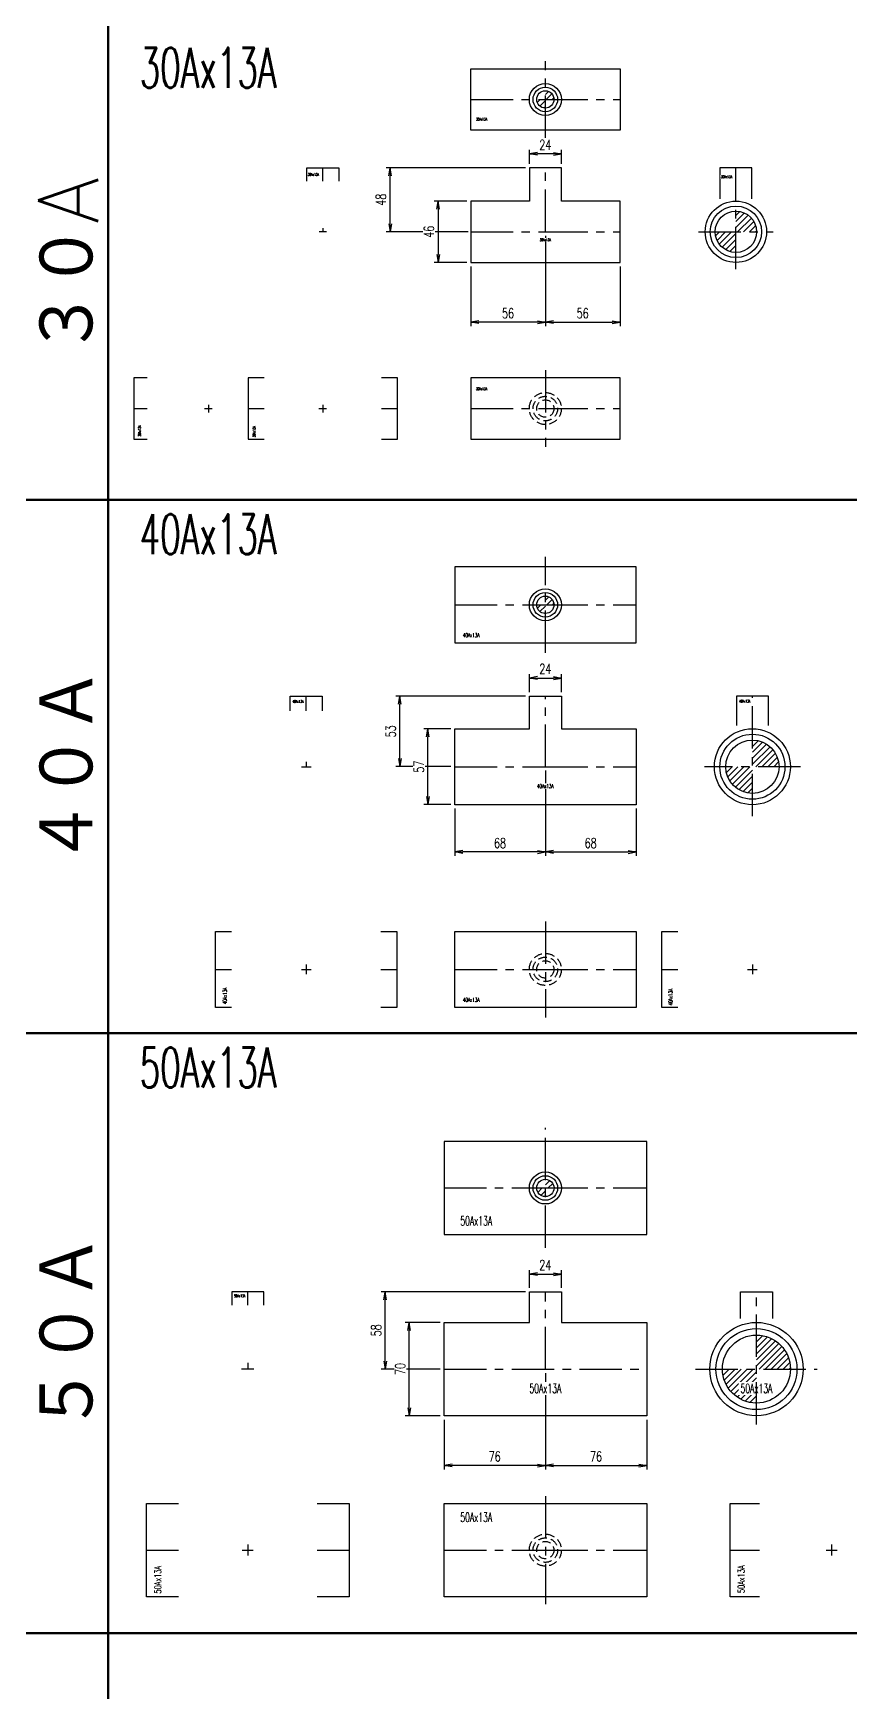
# Model space of a CAD drawing. Header units: millimetres. Extents: x 1711 to 90196, y -23291 to 8516.
# Drawn here: x 24233 to 24845, y -997 to 248 of the extents above; entities that cross this region are included whole.
import ezdxf

# ---------------------------------------------------------------- set-up
doc = ezdxf.new("R2010")
doc.units = ezdxf.units.MM
doc.header["$PDMODE"] = 35
doc.linetypes.add('CENTER', pattern=[50.8, 31.75, -6.35, 6.35, -6.35])
doc.linetypes.add('HIDDEN', pattern=[9.525, 6.35, -3.175])
doc.layers.add('line', color=153, linetype='Continuous', lineweight=50)
for name, color, linetype in [('寸法', 2, 'Continuous'), ('配管-CVP', 4, 'Continuous'), ('＃配管（PVC)', 21, 'Continuous')]:
    doc.layers.add(name, color=color, linetype=linetype)
doc.styles.add('kpk', font='romans.shx', dxfattribs={"width": 0.7, "bigfont": 'extfont2.shx'})
doc.styles.get("Standard").update_dxf_attribs({"font": 'romans.shx', "bigfont": 'extfont.shx'})
doc.dimstyles.new('KPK-3', dxfattribs={"dimscale": 3, "dimtxt": 2.5, "dimasz": 2, "dimexe": 1, "dimexo": 1, "dimgap": 1, "dimtad": 3, "dimdec": 1, "dimdsep": 46, "dimtxsty": 'kpk', "dimblk": 'OPEN', "dimcen": 2.5, "dimclrd": 2, "dimclre": 2, "dimclrt": 4, "dimadec": 1, "dimazin": 2, "dimtfac": 1, "dimtdec": 1, "dimtmove": 0, "dimatfit": 2, "dimldrblk": 'OPEN', "dimfxl": 0, "dimlwd": -1, "dimlwe": -1, "dimarcsym": 0})

# ---------------------------------------------------------------- blocks, each defined once
blk = doc.blocks.new('_Open')
at = {"color": 0, "linetype": 'ByBlock', "lineweight": -2}
for p, q in [((-1, 0.17), (0, 0)), ((-1, -0.17), (0, 0)), ((0, 0), (-1, 0))]:
    blk.add_line(p, q, dxfattribs=at)
blk = doc.blocks.new('*D2788')
at = {"layer": 'Defpoints', "color": 0, "transparency": 16777216}
for p in [(24616.8, 98.6), (24560.8, 75.6), (24560.8, 30.8)]:
    blk.add_point(p, dxfattribs=at)
at = {"layer": '寸法', "color": 2, "transparency": 16777216}
for p, q in [((24616.8, 95.6), (24616.8, 27.8)), ((24560.8, 72.6), (24560.8, 27.8)), ((24610.8, 30.8), (24566.8, 30.8))]:
    blk.add_line(p, q, dxfattribs=at)
at = {"layer": '寸法', "color": 2, "transparency": 16777216, "xscale": 6, "yscale": 6, "zscale": 6, "rotation": 180}
blk.add_blockref('_Open', (24560.8, 30.8), dxfattribs=at)
at = {"layer": '寸法', "color": 2, "transparency": 16777216, "xscale": 6, "yscale": 6, "zscale": 6}
blk.add_blockref('_Open', (24616.8, 30.8), dxfattribs=at)
at = {"layer": '寸法', "color": 4, "transparency": 16777216, "insert": (24588.8, 37.5), "char_height": 7.5, "attachment_point": 5, "style": 'kpk', "bg_fill": 3, "box_fill_scale": 1.1, "bg_fill_color": 256, "bg_fill_true_color": 13158600, "bg_fill_transparency": 0}
blk.add_mtext('56', dxfattribs=at)
blk = doc.blocks.new('*D2789')
at = {"layer": 'Defpoints', "color": 0, "transparency": 16777216}
for p in [(24616.8, 98.6), (24672.8, 75.6), (24672.8, 30.8)]:
    blk.add_point(p, dxfattribs=at)
at = {"layer": '寸法', "color": 2, "transparency": 16777216}
for p, q in [((24616.8, 95.6), (24616.8, 27.8)), ((24672.8, 72.6), (24672.8, 27.8)), ((24622.8, 30.8), (24666.8, 30.8))]:
    blk.add_line(p, q, dxfattribs=at)
at = {"layer": '寸法', "color": 2, "transparency": 16777216, "xscale": 6, "yscale": 6, "zscale": 6, "rotation": 180}
blk.add_blockref('_Open', (24616.8, 30.8), dxfattribs=at)
at = {"layer": '寸法', "color": 2, "transparency": 16777216, "xscale": 6, "yscale": 6, "zscale": 6}
blk.add_blockref('_Open', (24672.8, 30.8), dxfattribs=at)
at = {"layer": '寸法', "color": 4, "transparency": 16777216, "insert": (24644.8, 37.5), "char_height": 7.5, "attachment_point": 5, "style": 'kpk', "bg_fill": 3, "box_fill_scale": 1.1, "bg_fill_color": 256, "bg_fill_true_color": 13158600, "bg_fill_transparency": 0}
blk.add_mtext('56', dxfattribs=at)
blk = doc.blocks.new('*D2790')
at = {"layer": 'Defpoints', "color": 0, "transparency": 16777216}
for p in [(24500.3, 146.6), (24604.8, 146.6), (24561.8, 98.6)]:
    blk.add_point(p, dxfattribs=at)
at = {"layer": '寸法', "color": 2, "transparency": 16777216}
for p, q in [((24601.8, 146.6), (24497.3, 146.6)), ((24500.3, 104.6), (24500.3, 140.6)), ((24558.8, 98.6), (24497.3, 98.6))]:
    blk.add_line(p, q, dxfattribs=at)
at = {"layer": '寸法', "color": 2, "transparency": 16777216, "xscale": 6, "yscale": 6, "zscale": 6}
for p, rotation in [((24500.3, 146.6), 90), ((24500.3, 98.6), 270)]:
    blk.add_blockref('_Open', p, dxfattribs=dict(at, rotation=rotation))
at = {"layer": '寸法', "color": 4, "transparency": 16777216, "insert": (24493.5, 122.6), "char_height": 7.5, "attachment_point": 5, "rotation": 90, "style": 'kpk', "bg_fill": 3, "box_fill_scale": 1.1, "bg_fill_color": 256, "bg_fill_true_color": 13158600, "bg_fill_transparency": 0}
blk.add_mtext('48', dxfattribs=at)
blk = doc.blocks.new('*D2791')
at = {"layer": 'Defpoints', "color": 0, "transparency": 16777216}
for p in [(24616.8, -302.6), (24548.8, -331.1), (24548.8, -366.6)]:
    blk.add_point(p, dxfattribs=at)
at = {"layer": '寸法', "color": 2, "transparency": 16777216}
for p, q in [((24616.8, -305.6), (24616.8, -369.6)), ((24548.8, -334.1), (24548.8, -369.6)), ((24610.8, -366.6), (24554.8, -366.6))]:
    blk.add_line(p, q, dxfattribs=at)
at = {"layer": '寸法', "color": 2, "transparency": 16777216, "xscale": 6, "yscale": 6, "zscale": 6, "rotation": 180}
blk.add_blockref('_Open', (24548.8, -366.6), dxfattribs=at)
at = {"layer": '寸法', "color": 2, "transparency": 16777216, "xscale": 6, "yscale": 6, "zscale": 6}
blk.add_blockref('_Open', (24616.8, -366.6), dxfattribs=at)
at = {"layer": '寸法', "color": 4, "transparency": 16777216, "insert": (24582.8, -359.9), "char_height": 7.5, "attachment_point": 5, "style": 'kpk', "bg_fill": 3, "box_fill_scale": 1.1, "bg_fill_color": 256, "bg_fill_true_color": 13158600, "bg_fill_transparency": 0}
blk.add_mtext('68', dxfattribs=at)
blk = doc.blocks.new('*D2792')
at = {"layer": 'Defpoints', "color": 0, "transparency": 16777216}
for p in [(24616.8, -302.6), (24684.8, -331.1), (24684.8, -366.6)]:
    blk.add_point(p, dxfattribs=at)
at = {"layer": '寸法', "color": 2, "transparency": 16777216}
for p, q in [((24616.8, -305.6), (24616.8, -369.6)), ((24684.8, -334.1), (24684.8, -369.6)), ((24622.8, -366.6), (24678.8, -366.6))]:
    blk.add_line(p, q, dxfattribs=at)
at = {"layer": '寸法', "color": 2, "transparency": 16777216, "xscale": 6, "yscale": 6, "zscale": 6, "rotation": 180}
blk.add_blockref('_Open', (24616.8, -366.6), dxfattribs=at)
at = {"layer": '寸法', "color": 2, "transparency": 16777216, "xscale": 6, "yscale": 6, "zscale": 6}
blk.add_blockref('_Open', (24684.8, -366.6), dxfattribs=at)
at = {"layer": '寸法', "color": 4, "transparency": 16777216, "insert": (24650.8, -359.9), "char_height": 7.5, "attachment_point": 5, "style": 'kpk', "bg_fill": 3, "box_fill_scale": 1.1, "bg_fill_color": 256, "bg_fill_true_color": 13158600, "bg_fill_transparency": 0}
blk.add_mtext('68', dxfattribs=at)
blk = doc.blocks.new('*D2793')
at = {"layer": 'Defpoints', "color": 0, "transparency": 16777216}
for p in [(24507.6, -249.6), (24604.8, -249.6), (24548.8, -302.6)]:
    blk.add_point(p, dxfattribs=at)
at = {"layer": '寸法', "color": 2, "transparency": 16777216}
for p, q in [((24601.8, -249.6), (24504.6, -249.6)), ((24507.6, -296.6), (24507.6, -255.6)), ((24545.8, -302.6), (24504.6, -302.6))]:
    blk.add_line(p, q, dxfattribs=at)
at = {"layer": '寸法', "color": 2, "transparency": 16777216, "xscale": 6, "yscale": 6, "zscale": 6}
for p, rotation in [((24507.6, -249.6), 90), ((24507.6, -302.6), 270)]:
    blk.add_blockref('_Open', p, dxfattribs=dict(at, rotation=rotation))
at = {"layer": '寸法', "color": 4, "transparency": 16777216, "insert": (24500.8, -276.1), "char_height": 7.5, "attachment_point": 5, "rotation": 90, "style": 'kpk', "bg_fill": 3, "box_fill_scale": 1.1, "bg_fill_color": 256, "bg_fill_true_color": 13158600, "bg_fill_transparency": 0}
blk.add_mtext('53', dxfattribs=at)
blk = doc.blocks.new('*D2794')
at = {"layer": 'Defpoints', "color": 0, "transparency": 16777216}
for p in [(24616.8, -754.4), (24540.8, -789.4), (24540.8, -826.7)]:
    blk.add_point(p, dxfattribs=at)
at = {"layer": '寸法', "color": 2, "transparency": 16777216}
for p, q in [((24616.8, -757.4), (24616.8, -829.7)), ((24540.8, -792.4), (24540.8, -829.7)), ((24610.8, -826.7), (24546.8, -826.7))]:
    blk.add_line(p, q, dxfattribs=at)
at = {"layer": '寸法', "color": 2, "transparency": 16777216, "xscale": 6, "yscale": 6, "zscale": 6, "rotation": 180}
blk.add_blockref('_Open', (24540.8, -826.7), dxfattribs=at)
at = {"layer": '寸法', "color": 2, "transparency": 16777216, "xscale": 6, "yscale": 6, "zscale": 6}
blk.add_blockref('_Open', (24616.8, -826.7), dxfattribs=at)
at = {"layer": '寸法', "color": 4, "transparency": 16777216, "insert": (24578.8, -820), "char_height": 7.5, "attachment_point": 5, "style": 'kpk', "bg_fill": 3, "box_fill_scale": 1.1, "bg_fill_color": 256, "bg_fill_true_color": 13158600, "bg_fill_transparency": 0}
blk.add_mtext('76', dxfattribs=at)
blk = doc.blocks.new('*D2795')
at = {"layer": 'Defpoints', "color": 0, "transparency": 16777216}
for p in [(24616.8, -754.4), (24692.8, -789.4), (24692.8, -826.7)]:
    blk.add_point(p, dxfattribs=at)
at = {"layer": '寸法', "color": 2, "transparency": 16777216}
for p, q in [((24616.8, -757.4), (24616.8, -829.7)), ((24692.8, -792.4), (24692.8, -829.7)), ((24622.8, -826.7), (24686.8, -826.7))]:
    blk.add_line(p, q, dxfattribs=at)
at = {"layer": '寸法', "color": 2, "transparency": 16777216, "xscale": 6, "yscale": 6, "zscale": 6, "rotation": 180}
blk.add_blockref('_Open', (24616.8, -826.7), dxfattribs=at)
at = {"layer": '寸法', "color": 2, "transparency": 16777216, "xscale": 6, "yscale": 6, "zscale": 6}
blk.add_blockref('_Open', (24692.8, -826.7), dxfattribs=at)
at = {"layer": '寸法', "color": 4, "transparency": 16777216, "insert": (24654.8, -820), "char_height": 7.5, "attachment_point": 5, "style": 'kpk', "bg_fill": 3, "box_fill_scale": 1.1, "bg_fill_color": 256, "bg_fill_true_color": 13158600, "bg_fill_transparency": 0}
blk.add_mtext('76', dxfattribs=at)
blk = doc.blocks.new('*D2796')
at = {"layer": 'Defpoints', "color": 0, "transparency": 16777216}
for p in [(24496.6, -696.4), (24604.8, -696.4), (24540.8, -754.4)]:
    blk.add_point(p, dxfattribs=at)
at = {"layer": '寸法', "color": 2, "transparency": 16777216}
for p, q in [((24601.8, -696.4), (24493.6, -696.4)), ((24496.6, -748.4), (24496.6, -702.4)), ((24537.8, -754.4), (24493.6, -754.4))]:
    blk.add_line(p, q, dxfattribs=at)
at = {"layer": '寸法', "color": 2, "transparency": 16777216, "xscale": 6, "yscale": 6, "zscale": 6}
for p, rotation in [((24496.6, -696.4), 90), ((24496.6, -754.4), 270)]:
    blk.add_blockref('_Open', p, dxfattribs=dict(at, rotation=rotation))
at = {"layer": '寸法', "color": 4, "transparency": 16777216, "insert": (24489.9, -725.4), "char_height": 7.5, "attachment_point": 5, "rotation": 90, "style": 'kpk', "bg_fill": 3, "box_fill_scale": 1.1, "bg_fill_color": 256, "bg_fill_true_color": 13158600, "bg_fill_transparency": 0}
blk.add_mtext('58', dxfattribs=at)
blk = doc.blocks.new('30Ax13A-RT-正面')
at = {"layer": '＃配管（PVC)', "color": 0, "linetype": 'ByBlock'}
blk.add_lwpolyline([(56, -23), (56, 23), (12, 23), (12, 48), (-12, 48), (-12, 23), (-56, 23), (-56, -23)], close=True, dxfattribs=at)
at = {"layer": 'Defpoints', "color": 6, "linetype": 'ByBlock', "ltscale": 0.5, "insert": (0, -6), "char_height": 2, "attachment_point": 5, "style": 'kpk', "bg_fill": 3, "box_fill_scale": 1.2, "bg_fill_color": 256, "bg_fill_transparency": 0}
blk.add_mtext('{\\W0.6;30Ax13A}', dxfattribs=at)
at = {"layer": '＃配管（PVC)', "color": 2, "linetype": 'CENTER'}
blk.add_line((0, 0), (56, 0), dxfattribs=at)
blk.add_lwpolyline([(-56, 0), (0, 0), (0, 48)], dxfattribs=at)
blk = doc.blocks.new('30Ax13A-RT-上面')
at = {"layer": '＃配管（PVC)'}
h = blk.add_hatch(dxfattribs=at)
h.set_pattern_fill('ANSI31', color=252)
h.set_pattern_definition([(45, (-23993.226, -197.8562), (-2.24506403, 2.24506403), [])])
h.paths.add_polyline_path([(0, 6.5), (0, 0), (6.5, 0, 0.414214)])
h.paths.add_polyline_path([(-6.5, 0, 0.414214), (0, -6.5), (0, 0)])
at = {"layer": '＃配管（PVC)', "color": 2, "linetype": 'CENTER'}
blk.add_line((0, -28.8), (0, 28.8), dxfattribs=at)
at = {"layer": '＃配管（PVC)', "color": 0, "linetype": 'ByBlock'}
blk.add_lwpolyline([(-56, -23), (-56, 23), (56, 23), (56, -23)], close=True, dxfattribs=at)
at = {"layer": '＃配管（PVC)', "color": 2, "linetype": 'CENTER'}
blk.add_lwpolyline([(-56, 0), (0, 0), (56, 0)], dxfattribs=at)
at = {"layer": '＃配管（PVC)', "color": 0, "linetype": 'ByBlock'}
for radius in [12, 9.2, 6.5]:
    blk.add_circle((0, 0), radius, dxfattribs=at)
at = {"layer": 'Defpoints', "color": 6, "linetype": 'ByBlock', "ltscale": 0.5, "insert": (-47.8, -14.8), "char_height": 2, "attachment_point": 5, "style": 'kpk', "bg_fill": 3, "box_fill_scale": 1.2, "bg_fill_color": 256, "bg_fill_transparency": 0}
blk.add_mtext('{\\W0.6;30Ax13A}', dxfattribs=at)
blk = doc.blocks.new('30Ax13A-RT-下面')
at = {"layer": '＃配管（PVC)', "color": 2, "linetype": 'CENTER'}
blk.add_line((0, 28.8), (0, -28.8), dxfattribs=at)
at = {"layer": '＃配管（PVC)', "color": 0, "linetype": 'ByBlock'}
blk.add_lwpolyline([(-56, 23), (-56, -23), (56, -23), (56, 23)], close=True, dxfattribs=at)
at = {"layer": '＃配管（PVC)', "color": 2, "linetype": 'CENTER'}
blk.add_lwpolyline([(-56, 0), (0, 0), (56, 0)], dxfattribs=at)
at = {"layer": '＃配管（PVC)', "color": 252, "linetype": 'HIDDEN'}
for radius in [12, 9.2, 6.5]:
    blk.add_circle((0, 0), radius, dxfattribs=at)
at = {"layer": 'Defpoints', "color": 6, "linetype": 'ByBlock', "ltscale": 0.5, "insert": (-47.8, 14.8), "char_height": 2, "attachment_point": 5, "style": 'kpk', "bg_fill": 3, "box_fill_scale": 1.2, "bg_fill_color": 256, "bg_fill_transparency": 0}
blk.add_mtext('{\\W0.6;30Ax13A}', dxfattribs=at)
blk = doc.blocks.new('30Ax13A-RT-側面')
at = {"layer": '＃配管（PVC)'}
h = blk.add_hatch(dxfattribs=at)
h.set_pattern_fill('ANSI31', color=252)
h.set_pattern_definition([(45, (-24136.1458, -98.59), (-2.24506403, 2.24506403), [])])
h.paths.add_polyline_path([(15.5, 0, 0.414214), (0, 15.5), (0, 0)])
h.paths.add_polyline_path([(0, -15.5), (0, 0), (-15.5, 0, 0.414214)])
at = {"layer": '＃配管（PVC)', "color": 2, "linetype": 'CENTER'}
for p, q in [((0, -28.1), (0, 48)), ((-28, 0), (28, 0))]:
    blk.add_line(p, q, dxfattribs=at)
at = {"layer": '＃配管（PVC)', "color": 0, "linetype": 'ByBlock'}
blk.add_lwpolyline([(12, 24.6), (12, 48), (-12, 48), (-12, 24.6)], dxfattribs=at)
for radius in [23, 19.3, 15.5]:
    blk.add_circle((0, 0), radius, dxfattribs=at)
at = {"layer": 'Defpoints', "color": 6, "linetype": 'ByBlock', "ltscale": 0.5, "insert": (-7, 41.3), "char_height": 2, "attachment_point": 5, "style": 'kpk', "bg_fill": 3, "box_fill_scale": 1.2, "bg_fill_color": 256, "bg_fill_transparency": 0}
blk.add_mtext('{\\W0.6;30Ax13A}', dxfattribs=at)
blk = doc.blocks.new('*U1290')
at = {"layer": '＃配管（PVC)', "color": 2, "linetype": 'CENTER'}
for p, q in [((-2.9, 0), (2.9, 0)), ((0, 2.9), (0, -2.9))]:
    blk.add_line(p, q, dxfattribs=at)
at = {"layer": '＃配管（PVC)', "color": 0, "linetype": 'ByBlock'}
for points in [[(-44, 23), (-56, 23), (-56, -23), (-44, -23)], [(44, -23), (56, -23), (56, 23), (44, 23)]]:
    blk.add_lwpolyline(points, dxfattribs=at)
at = {"layer": '＃配管（PVC)', "color": 2, "linetype": 'CENTER'}
for points in [[(-56, 0), (-44, 0)], [(44, 0), (56, 0)]]:
    blk.add_lwpolyline(points, dxfattribs=at)
at = {"layer": 'Defpoints', "color": 6, "linetype": 'ByBlock', "ltscale": 0.5, "insert": (-51.5, -17.3), "char_height": 2, "attachment_point": 5, "rotation": 90, "style": 'kpk', "bg_fill": 3, "box_fill_scale": 1.2, "bg_fill_color": 256, "bg_fill_transparency": 0}
blk.add_mtext('{\\W0.6;30Ax13A}', dxfattribs=at)
blk = doc.blocks.new('*U1291')
at = {"layer": '＃配管（PVC)', "color": 2, "linetype": 'CENTER'}
for p, q in [((0, 38), (0, 48)), ((2.8, 0), (-2.8, 0)), ((0, 2.8), (0, 0))]:
    blk.add_line(p, q, dxfattribs=at)
at = {"layer": '＃配管（PVC)', "color": 0, "linetype": 'ByBlock'}
blk.add_lwpolyline([(-12, 38), (-12, 48), (12, 48), (12, 38)], dxfattribs=at)
at = {"layer": 'Defpoints', "color": 6, "linetype": 'ByBlock', "ltscale": 0.5, "insert": (-7, 43), "char_height": 2, "attachment_point": 5, "style": 'kpk', "bg_fill": 3, "box_fill_scale": 1.2, "bg_fill_color": 256, "bg_fill_transparency": 0}
blk.add_mtext('{\\W0.6;30Ax13A}', dxfattribs=at)
blk = doc.blocks.new('*U1292')
at = {"layer": '＃配管（PVC)', "color": 2, "linetype": 'CENTER'}
for p, q in [((-2.9, 0), (2.9, 0)), ((0, 2.9), (0, -2.9))]:
    blk.add_line(p, q, dxfattribs=at)
at = {"layer": '＃配管（PVC)', "color": 0, "linetype": 'ByBlock'}
blk.add_lwpolyline([(-46, 23), (-56, 23), (-56, -23), (-46, -23)], dxfattribs=at)
at = {"layer": '＃配管（PVC)', "color": 2, "linetype": 'CENTER'}
blk.add_lwpolyline([(-56, 0), (-46, 0)], dxfattribs=at)
at = {"layer": 'Defpoints', "color": 6, "linetype": 'ByBlock', "ltscale": 0.5, "insert": (-51.6, -16.8), "char_height": 2, "attachment_point": 5, "rotation": 90, "style": 'kpk', "bg_fill": 3, "box_fill_scale": 1.2, "bg_fill_color": 256, "bg_fill_transparency": 0}
blk.add_mtext('{\\W0.6;30Ax13A}', dxfattribs=at)
blk = doc.blocks.new('40Ax13A-RT-正面')
at = {"layer": '＃配管（PVC)', "color": 2, "linetype": 'CENTER'}
blk.add_line((0, 0), (68, 0), dxfattribs=at)
at = {"layer": '＃配管（PVC)', "color": 0, "linetype": 'ByBlock'}
blk.add_lwpolyline([(-68, 28.5), (-12, 28.5), (-12, 53), (12, 53), (12, 28.5), (68, 28.5), (68, -28.5), (-68, -28.5)], close=True, dxfattribs=at)
at = {"layer": '＃配管（PVC)', "color": 2, "linetype": 'CENTER'}
blk.add_lwpolyline([(-68, 0), (0, 0), (0, 53)], dxfattribs=at)
at = {"layer": 'Defpoints', "color": 6, "linetype": 'ByBlock', "insert": (0, -14.5), "char_height": 3, "attachment_point": 5, "style": 'kpk', "bg_fill": 3, "box_fill_scale": 1.2, "bg_fill_color": 256, "bg_fill_transparency": 0}
blk.add_mtext('{\\W0.6;40Ax13A}', dxfattribs=at)
blk = doc.blocks.new('40Ax13A-RT-上面')
at = {"layer": '＃配管（PVC)'}
h = blk.add_hatch(dxfattribs=at)
h.set_pattern_fill('ANSI31', color=252)
h.paths.add_polyline_path([(0, 0), (6.5, 0, 0.414214), (0, 6.5)])
h.paths.add_polyline_path([(0, -6.5), (0, 0), (-6.5, 0, 0.414214)])
at = {"layer": '＃配管（PVC)', "color": 2, "linetype": 'CENTER'}
blk.add_line((0, -36), (0, 36), dxfattribs=at)
at = {"layer": '＃配管（PVC)', "color": 0, "linetype": 'ByBlock'}
blk.add_lwpolyline([(68, 28.5), (-68, 28.5), (-68, -28.5), (68, -28.5)], close=True, dxfattribs=at)
at = {"layer": '＃配管（PVC)', "color": 2, "linetype": 'CENTER'}
blk.add_lwpolyline([(-68, 0), (0, 0), (68, 0)], dxfattribs=at)
at = {"layer": '＃配管（PVC)', "color": 0, "linetype": 'ByBlock'}
for radius in [12, 9.2, 6.5]:
    blk.add_circle((0, 0), radius, dxfattribs=at)
at = {"layer": 'Defpoints', "color": 6, "linetype": 'ByBlock', "insert": (-55.6, -22.8), "char_height": 3, "attachment_point": 5, "style": 'kpk', "bg_fill": 3, "box_fill_scale": 1.2, "bg_fill_color": 256, "bg_fill_transparency": 0}
blk.add_mtext('{\\W0.6;40Ax13A}', dxfattribs=at)
blk = doc.blocks.new('40Ax13A-RT-側面')
at = {"layer": '＃配管（PVC)'}
h = blk.add_hatch(dxfattribs=at)
h.set_pattern_fill('ANSI31', color=252)
h.paths.add_polyline_path([(0, 20), (0, 0), (20, 0, 0.414214)])
h.paths.add_polyline_path([(0, 0), (-20, 0, 0.414214), (0, -20)])
at = {"layer": '＃配管（PVC)', "color": 2, "linetype": 'CENTER'}
blk.add_line((36, 0), (-36, 0), dxfattribs=at)
at = {"layer": '＃配管（PVC)', "color": 0, "linetype": 'ByBlock'}
for radius in [28.5, 24.4, 20]:
    blk.add_circle((0, 0), radius, dxfattribs=at)
at = {"layer": 'Defpoints', "color": 6, "linetype": 'ByBlock', "insert": (-5.7, 49.1), "char_height": 2, "attachment_point": 5, "style": 'kpk', "bg_fill": 3, "box_fill_scale": 1.2, "bg_fill_color": 256, "bg_fill_transparency": 0}
blk.add_mtext('{\\W0.6;40Ax13A}', dxfattribs=at)
at = {"layer": '＃配管（PVC)', "color": 2, "linetype": 'CENTER'}
blk.add_line((0, -37.2), (0, 53), dxfattribs=at)
at = {"layer": '＃配管（PVC)', "color": 0, "linetype": 'ByBlock'}
blk.add_lwpolyline([(12, 30.9), (12, 53), (-12, 53), (-12, 30.9)], dxfattribs=at)
blk = doc.blocks.new('40Ax13A-RT-下面')
at = {"layer": '＃配管（PVC)', "color": 2, "linetype": 'CENTER'}
blk.add_line((0, 36), (0, -36), dxfattribs=at)
at = {"layer": '＃配管（PVC)', "color": 0, "linetype": 'ByBlock'}
blk.add_lwpolyline([(68, -28.5), (-68, -28.5), (-68, 28.5), (68, 28.5)], close=True, dxfattribs=at)
at = {"layer": '＃配管（PVC)', "color": 2, "linetype": 'CENTER'}
blk.add_lwpolyline([(-68, 0), (0, 0), (68, 0)], dxfattribs=at)
at = {"layer": '＃配管（PVC)', "color": 252, "linetype": 'HIDDEN'}
for radius in [12, 9.2, 6.5]:
    blk.add_circle((0, 0), radius, dxfattribs=at)
at = {"layer": 'Defpoints', "color": 6, "linetype": 'ByBlock', "insert": (-55.6, -22.8), "char_height": 3, "attachment_point": 5, "style": 'kpk', "bg_fill": 3, "box_fill_scale": 1.2, "bg_fill_color": 256, "bg_fill_transparency": 0}
blk.add_mtext('{\\W0.6;40Ax13A}', dxfattribs=at)
blk = doc.blocks.new('40Ax13A-RT-半（正面）')
at = {"layer": '＃配管（PVC)', "color": 2, "linetype": 'CENTER'}
for p, q in [((-3.6, 0), (3.6, 0)), ((0, 3.6), (0, -3.6))]:
    blk.add_line(p, q, dxfattribs=at)
at = {"layer": '＃配管（PVC)', "color": 0, "linetype": 'ByBlock'}
for points in [[(-56, -28.5), (-68, -28.5), (-68, 28.5), (-56, 28.5)], [(56, 28.5), (68, 28.5), (68, -28.5), (56, -28.5)]]:
    blk.add_lwpolyline(points, dxfattribs=at)
at = {"layer": '＃配管（PVC)', "color": 2, "linetype": 'CENTER'}
for points in [[(-68, 0), (-56, 0)], [(56, 0), (68, 0)]]:
    blk.add_lwpolyline(points, dxfattribs=at)
at = {"layer": 'Defpoints', "color": 6, "linetype": 'ByBlock', "insert": (-61.1, -19.9), "char_height": 3, "attachment_point": 5, "rotation": 90, "style": 'kpk', "bg_fill": 3, "box_fill_scale": 1.2, "bg_fill_color": 256, "bg_fill_transparency": 0}
blk.add_mtext('{\\W0.6;40Ax13A}', dxfattribs=at)
blk = doc.blocks.new('40Ax13A-RT-半（13A）')
at = {"layer": '＃配管（PVC)', "color": 2, "linetype": 'CENTER'}
for p, q in [((0, 42), (0, 53)), ((-3.6, 0), (3.6, 0)), ((0, 3.6), (0, 0))]:
    blk.add_line(p, q, dxfattribs=at)
at = {"layer": '＃配管（PVC)', "color": 0, "linetype": 'ByBlock'}
blk.add_lwpolyline([(-12, 42), (-12, 53), (12, 53), (12, 42)], dxfattribs=at)
at = {"layer": 'Defpoints', "color": 6, "linetype": 'ByBlock', "insert": (-6.2, 49), "char_height": 2, "attachment_point": 5, "style": 'kpk', "bg_fill": 3, "box_fill_scale": 1.2, "bg_fill_color": 256, "bg_fill_transparency": 0}
blk.add_mtext('{\\W0.6;40Ax13A}', dxfattribs=at)
blk = doc.blocks.new('40Ax13A-RT-半（40A）')
at = {"layer": '＃配管（PVC)', "color": 2, "linetype": 'CENTER'}
for p, q in [((-3.6, 0), (3.6, 0)), ((0, 3.6), (0, -3.6))]:
    blk.add_line(p, q, dxfattribs=at)
at = {"layer": '＃配管（PVC)', "color": 0, "linetype": 'ByBlock'}
blk.add_lwpolyline([(-56, -28.5), (-68, -28.5), (-68, 28.5), (-56, 28.5)], dxfattribs=at)
at = {"layer": '＃配管（PVC)', "color": 2, "linetype": 'CENTER'}
blk.add_lwpolyline([(-68, 0), (-56, 0)], dxfattribs=at)
at = {"layer": 'Defpoints', "color": 6, "linetype": 'ByBlock', "insert": (-61.5, -20.8), "char_height": 3, "attachment_point": 5, "rotation": 90, "style": 'kpk', "bg_fill": 3, "box_fill_scale": 1.2, "bg_fill_color": 256, "bg_fill_transparency": 0}
blk.add_mtext('{\\W0.6;40Ax13A}', dxfattribs=at)
blk = doc.blocks.new('50Ax13A-RT-正面')
at = {"layer": '＃配管（PVC)', "color": 2, "linetype": 'CENTER'}
for p, q in [((0, 0), (0, 58)), ((-76, 0), (76, 0))]:
    blk.add_line(p, q, dxfattribs=at)
at = {"layer": '＃配管（PVC)', "color": 0, "linetype": 'ByBlock'}
blk.add_lwpolyline([(-76, 35), (-12, 35), (-12, 58), (12, 58), (12, 35), (76, 35), (76, -35), (-76, -35)], close=True, dxfattribs=at)
at = {"layer": '＃配管（PVC)', "color": 6, "linetype": 'ByBlock', "insert": (0, -14.5), "char_height": 7, "attachment_point": 5, "style": 'kpk', "bg_fill": 3, "box_fill_scale": 1.2, "bg_fill_color": 256, "bg_fill_transparency": 0}
blk.add_mtext('{\\W0.6;50Ax13A}', dxfattribs=at)
blk = doc.blocks.new('50Ax13A-RT-上面')
at = {"layer": '＃配管（PVC)'}
h = blk.add_hatch(dxfattribs=at)
h.set_pattern_fill('ANSI31', color=252)
h.set_pattern_definition([(45, (-23993.226, 618.626), (-2.24506403, 2.24506403), [])])
h.paths.add_polyline_path([(0, 0), (6.5, 0, 0.414214), (0, 6.5)])
h.paths.add_polyline_path([(0, 0), (-6.5, 0, 0.414214), (0, -6.5)])
at = {"layer": '＃配管（PVC)', "color": 2, "linetype": 'CENTER'}
blk.add_line((0, -45), (0, 45.1), dxfattribs=at)
at = {"layer": '＃配管（PVC)', "color": 0, "linetype": 'ByBlock'}
blk.add_lwpolyline([(76, 35), (-76, 35), (-76, -35), (76, -35)], close=True, dxfattribs=at)
at = {"layer": '＃配管（PVC)', "color": 2, "linetype": 'CENTER'}
blk.add_lwpolyline([(-76, 0), (0, 0), (76, 0)], dxfattribs=at)
at = {"layer": '＃配管（PVC)', "color": 0, "linetype": 'ByBlock'}
for radius in [12, 9.2, 6.5]:
    blk.add_circle((0, 0), radius, dxfattribs=at)
at = {"layer": 'Defpoints', "color": 6, "linetype": 'ByBlock', "insert": (-51.8, -24.6), "char_height": 7, "attachment_point": 5, "style": 'kpk', "bg_fill": 3, "box_fill_scale": 1.2, "bg_fill_color": 256, "bg_fill_transparency": 0}
blk.add_mtext('{\\W0.6;50Ax13A}', dxfattribs=at)
blk = doc.blocks.new('50Ax13A-RT-下面')
at = {"layer": '＃配管（PVC)', "color": 2, "linetype": 'CENTER'}
blk.add_line((0, 40.5), (0, -40.5), dxfattribs=at)
at = {"layer": '＃配管（PVC)', "color": 0, "linetype": 'ByBlock'}
blk.add_lwpolyline([(76, -35), (-76, -35), (-76, 35), (76, 35)], close=True, dxfattribs=at)
at = {"layer": '＃配管（PVC)', "color": 2, "linetype": 'CENTER'}
blk.add_lwpolyline([(-76, 0), (0, 0), (76, 0)], dxfattribs=at)
at = {"layer": '＃配管（PVC)', "color": 252, "linetype": 'HIDDEN'}
for radius in [12, 9.2, 6.5]:
    blk.add_circle((0, 0), radius, dxfattribs=at)
at = {"layer": 'Defpoints', "color": 6, "linetype": 'ByBlock', "insert": (-51.8, 24.6), "char_height": 7, "attachment_point": 5, "style": 'kpk', "bg_fill": 3, "box_fill_scale": 1.2, "bg_fill_color": 256, "bg_fill_transparency": 0}
blk.add_mtext('{\\W0.6;50Ax13A}', dxfattribs=at)
blk = doc.blocks.new('50Ax13A-RT-側面')
at = {"layer": '＃配管（PVC)'}
h = blk.add_hatch(dxfattribs=at)
h.set_pattern_fill('ANSI31', color=252)
h.set_pattern_definition([(45, (-24151.5566, 754.4378), (-2.24506403, 2.24506403), [])])
h.paths.add_polyline_path([(25.5, 0, 0.414214), (0, 25.5), (0, 0)])
h.paths.add_polyline_path([(0, -25.5), (0, 0), (-25.5, 0, 0.414214)])
at = {"layer": '＃配管（PVC)', "color": 2, "linetype": 'CENTER'}
blk.add_line((-45.6, 0), (45.6, 0), dxfattribs=at)
at = {"layer": '＃配管（PVC)', "color": 0, "linetype": 'ByBlock'}
blk.add_lwpolyline([(-12, 37.9), (-12, 58), (12, 58), (12, 37.9)], dxfattribs=at)
for radius in [35, 30.4, 25.5]:
    blk.add_circle((0, 0), radius, dxfattribs=at)
at = {"layer": 'Defpoints', "color": 6, "linetype": 'ByBlock', "insert": (0, -14.5), "char_height": 7, "attachment_point": 5, "style": 'kpk', "bg_fill": 3, "box_fill_scale": 1.2, "bg_fill_color": 256, "bg_fill_transparency": 0}
blk.add_mtext('{\\W0.6;50Ax13A}', dxfattribs=at)
at = {"layer": '＃配管（PVC)', "color": 2, "linetype": 'CENTER'}
blk.add_line((0, -41.6), (0, 58), dxfattribs=at)
blk = doc.blocks.new('*U1314')
at = {"layer": '＃配管（PVC)', "color": 2, "linetype": 'CENTER'}
for p, q in [((-4.1, 0), (4.1, 0)), ((0, 4.1), (0, -4.1))]:
    blk.add_line(p, q, dxfattribs=at)
at = {"layer": '＃配管（PVC)', "color": 0, "linetype": 'ByBlock'}
for points in [[(-52, -35), (-76, -35), (-76, 35), (-52, 35)], [(52, 35), (76, 35), (76, -35), (52, -35)]]:
    blk.add_lwpolyline(points, dxfattribs=at)
at = {"layer": '＃配管（PVC)', "color": 2, "linetype": 'CENTER'}
for points in [[(-76, 0), (-52, 0)], [(52, 0), (76, 0)]]:
    blk.add_lwpolyline(points, dxfattribs=at)
at = {"layer": 'Defpoints', "color": 6, "linetype": 'ByBlock', "insert": (-67.5, -22.2), "char_height": 5, "attachment_point": 5, "rotation": 90, "style": 'kpk', "bg_fill": 3, "box_fill_scale": 1.2, "bg_fill_color": 256, "bg_fill_transparency": 0}
blk.add_mtext('{\\W0.6;50Ax13A}', dxfattribs=at)
blk = doc.blocks.new('*U738')
at = {"layer": '＃配管（PVC)', "color": 2, "linetype": 'CENTER'}
for p, q in [((4.6, 0), (-4.6, 0)), ((0, 4.6), (0, 0))]:
    blk.add_line(p, q, dxfattribs=at)
at = {"layer": '＃配管（PVC)', "color": 0, "linetype": 'ByBlock'}
blk.add_lwpolyline([(12, 48), (12, 58), (-12, 58), (-12, 48)], dxfattribs=at)
at = {"layer": 'Defpoints', "color": 6, "linetype": 'ByBlock', "insert": (-6, 54.9), "char_height": 2, "attachment_point": 5, "style": 'kpk', "bg_fill": 3, "box_fill_scale": 1.2, "bg_fill_color": 256, "bg_fill_transparency": 0}
blk.add_mtext('{\\W0.6;50Ax13A}', dxfattribs=at)
at = {"layer": '＃配管（PVC)', "color": 2, "linetype": 'CENTER'}
blk.add_line((0, 48), (0, 58), dxfattribs=at)
blk = doc.blocks.new('*U1313')
at = {"layer": '＃配管（PVC)', "color": 2, "linetype": 'CENTER'}
for p, q in [((-4.1, 0), (4.1, 0)), ((0, 4.1), (0, -4.1))]:
    blk.add_line(p, q, dxfattribs=at)
at = {"layer": '＃配管（PVC)', "color": 0, "linetype": 'ByBlock'}
blk.add_lwpolyline([(-54, -35), (-76, -35), (-76, 35), (-54, 35)], dxfattribs=at)
at = {"layer": '＃配管（PVC)', "color": 2, "linetype": 'CENTER'}
blk.add_lwpolyline([(-76, 0), (-54, 0)], dxfattribs=at)
at = {"layer": 'Defpoints', "color": 6, "linetype": 'ByBlock', "insert": (-67.8, -21.8), "char_height": 5, "attachment_point": 5, "rotation": 90, "style": 'kpk', "bg_fill": 3, "box_fill_scale": 1.2, "bg_fill_color": 256, "bg_fill_transparency": 0}
blk.add_mtext('{\\W0.6;50Ax13A}', dxfattribs=at)
blk = doc.blocks.new('A$C6aa1e4fd')
at = {"layer": 'line'}
for p, q in [((2671.7, 0), (2671.7, -8135.9)), ((60, -1710), (17081.2, -1710)), ((60, -2110), (17081.2, -2110)), ((60, -2560), (17081.2, -2560))]:
    blk.add_line(p, q, dxfattribs=at)
at = {"layer": 'line', "char_height": 30, "attachment_point": 4}
for s, insert in [('{\\W0.6;30Ax13A}', (2695.3, -1385.9)), ('{\\W0.6;40Ax13A}', (2695.3, -1735.9)), ('{\\W0.6;50Ax13A}', (2695.3, -2135.9))]:
    blk.add_mtext(s, dxfattribs=dict(at, insert=insert))
at = {"layer": 'line', "char_height": 45, "attachment_point": 5, "rotation": 90}
for s, insert in [('３０A', (2641.7, -1535)), ('４０Ａ', (2641.7, -1910)), ('５０Ａ', (2641.7, -2335))]:
    blk.add_mtext(s, dxfattribs=dict(at, insert=insert))
blk = doc.blocks.new('*D3223')
at = {"layer": 'Defpoints', "color": 0, "linetype": 'ByBlock', "transparency": 16777216}
for p in [(24560.8, 121.6), (24536.3, 75.6), (24560.8, 75.6)]:
    blk.add_point(p, dxfattribs=at)
at = {"layer": '寸法', "color": 2, "transparency": 16777216}
for p, q in [((24557.8, 121.6), (24533.3, 121.6)), ((24536.3, 115.6), (24536.3, 81.6)), ((24557.8, 75.6), (24533.3, 75.6))]:
    blk.add_line(p, q, dxfattribs=at)
at = {"layer": '寸法', "color": 2, "linetype": 'ByBlock', "transparency": 16777216, "xscale": 6, "yscale": 6, "zscale": 6}
for p, rotation in [((24536.3, 121.6), 90), ((24536.3, 75.6), 270)]:
    blk.add_blockref('_Open', p, dxfattribs=dict(at, rotation=rotation))
at = {"layer": '寸法', "color": 4, "linetype": 'ByBlock', "transparency": 16777216, "insert": (24529.5, 98.6), "char_height": 7.5, "attachment_point": 5, "rotation": 90, "style": 'kpk', "bg_fill": 3, "box_fill_scale": 1.1, "bg_fill_color": 256, "bg_fill_true_color": 13158600, "bg_fill_transparency": 0}
blk.add_mtext('46', dxfattribs=at)
blk = doc.blocks.new('*D3224')
at = {"layer": 'Defpoints', "color": 0, "linetype": 'ByBlock', "transparency": 16777216}
for p in [(24604.8, 157), (24604.8, 146.6), (24628.8, 146.6)]:
    blk.add_point(p, dxfattribs=at)
at = {"layer": '寸法', "color": 2, "transparency": 16777216}
for p, q in [((24604.8, 149.6), (24604.8, 160)), ((24622.8, 157), (24610.8, 157)), ((24628.8, 149.6), (24628.8, 160))]:
    blk.add_line(p, q, dxfattribs=at)
at = {"layer": '寸法', "color": 2, "linetype": 'ByBlock', "transparency": 16777216, "xscale": 6, "yscale": 6, "zscale": 6, "rotation": 180}
blk.add_blockref('_Open', (24604.8, 157), dxfattribs=at)
at = {"layer": '寸法', "color": 2, "linetype": 'ByBlock', "transparency": 16777216, "xscale": 6, "yscale": 6, "zscale": 6}
blk.add_blockref('_Open', (24628.8, 157), dxfattribs=at)
at = {"layer": '寸法', "color": 4, "linetype": 'ByBlock', "transparency": 16777216, "insert": (24616.8, 163.8), "char_height": 7.5, "attachment_point": 5, "style": 'kpk', "bg_fill": 3, "box_fill_scale": 1.1, "bg_fill_color": 256, "bg_fill_true_color": 13158600, "bg_fill_transparency": 0}
blk.add_mtext('24', dxfattribs=at)
blk = doc.blocks.new('*D3231')
at = {"layer": 'Defpoints', "color": 0, "linetype": 'ByBlock', "transparency": 16777216}
for p in [(24528.7, -274.1), (24548.8, -274.1), (24548.8, -331.1)]:
    blk.add_point(p, dxfattribs=at)
at = {"layer": '寸法', "color": 2, "transparency": 16777216}
for p, q in [((24545.8, -274.1), (24525.7, -274.1)), ((24528.7, -325.1), (24528.7, -280.1)), ((24545.8, -331.1), (24525.7, -331.1))]:
    blk.add_line(p, q, dxfattribs=at)
at = {"layer": '寸法', "color": 2, "linetype": 'ByBlock', "transparency": 16777216, "xscale": 6, "yscale": 6, "zscale": 6}
for p, rotation in [((24528.7, -274.1), 90), ((24528.7, -331.1), 270)]:
    blk.add_blockref('_Open', p, dxfattribs=dict(at, rotation=rotation))
at = {"layer": '寸法', "color": 4, "linetype": 'ByBlock', "transparency": 16777216, "insert": (24522, -302.6), "char_height": 7.5, "attachment_point": 5, "rotation": 90, "style": 'kpk', "bg_fill": 3, "box_fill_scale": 1.1, "bg_fill_color": 256, "bg_fill_true_color": 13158600, "bg_fill_transparency": 0}
blk.add_mtext('57', dxfattribs=at)
blk = doc.blocks.new('*D3232')
at = {"layer": 'Defpoints', "color": 0, "linetype": 'ByBlock', "transparency": 16777216}
for p in [(24628.8, -236.1), (24604.8, -249.6), (24628.8, -249.6)]:
    blk.add_point(p, dxfattribs=at)
at = {"layer": '寸法', "color": 2, "transparency": 16777216}
for p, q in [((24604.8, -246.6), (24604.8, -233.1)), ((24610.8, -236.1), (24622.8, -236.1)), ((24628.8, -246.6), (24628.8, -233.1))]:
    blk.add_line(p, q, dxfattribs=at)
at = {"layer": '寸法', "color": 2, "linetype": 'ByBlock', "transparency": 16777216, "xscale": 6, "yscale": 6, "zscale": 6, "rotation": 180}
blk.add_blockref('_Open', (24604.8, -236.1), dxfattribs=at)
at = {"layer": '寸法', "color": 2, "linetype": 'ByBlock', "transparency": 16777216, "xscale": 6, "yscale": 6, "zscale": 6}
blk.add_blockref('_Open', (24628.8, -236.1), dxfattribs=at)
at = {"layer": '寸法', "color": 4, "linetype": 'ByBlock', "transparency": 16777216, "insert": (24616.8, -229.3), "char_height": 7.5, "attachment_point": 5, "style": 'kpk', "bg_fill": 3, "box_fill_scale": 1.1, "bg_fill_color": 256, "bg_fill_true_color": 13158600, "bg_fill_transparency": 0}
blk.add_mtext('24', dxfattribs=at)
blk = doc.blocks.new('*D3241')
at = {"layer": 'Defpoints', "color": 0, "linetype": 'ByBlock', "transparency": 16777216}
for p in [(24514.6, -719.4), (24540.8, -719.4), (24540.8, -789.4)]:
    blk.add_point(p, dxfattribs=at)
at = {"layer": '寸法', "color": 2, "transparency": 16777216}
for p, q in [((24537.8, -719.4), (24511.6, -719.4)), ((24514.6, -783.4), (24514.6, -725.4)), ((24537.8, -789.4), (24511.6, -789.4))]:
    blk.add_line(p, q, dxfattribs=at)
at = {"layer": '寸法', "color": 2, "linetype": 'ByBlock', "transparency": 16777216, "xscale": 6, "yscale": 6, "zscale": 6}
for p, rotation in [((24514.6, -719.4), 90), ((24514.6, -789.4), 270)]:
    blk.add_blockref('_Open', p, dxfattribs=dict(at, rotation=rotation))
at = {"layer": '寸法', "color": 4, "linetype": 'ByBlock', "transparency": 16777216, "insert": (24507.9, -754.4), "char_height": 7.5, "attachment_point": 5, "rotation": 90, "style": 'kpk', "bg_fill": 3, "box_fill_scale": 1.1, "bg_fill_color": 256, "bg_fill_true_color": 13158600, "bg_fill_transparency": 0}
blk.add_mtext('70', dxfattribs=at)
blk = doc.blocks.new('*D3242')
at = {"layer": 'Defpoints', "color": 0, "linetype": 'ByBlock', "transparency": 16777216}
for p in [(24628.8, -683.2), (24604.8, -696.4), (24628.8, -696.4)]:
    blk.add_point(p, dxfattribs=at)
at = {"layer": '寸法', "color": 2, "transparency": 16777216}
for p, q in [((24604.8, -693.4), (24604.8, -680.2)), ((24610.8, -683.2), (24622.8, -683.2)), ((24628.8, -693.4), (24628.8, -680.2))]:
    blk.add_line(p, q, dxfattribs=at)
at = {"layer": '寸法', "color": 2, "linetype": 'ByBlock', "transparency": 16777216, "xscale": 6, "yscale": 6, "zscale": 6, "rotation": 180}
blk.add_blockref('_Open', (24604.8, -683.2), dxfattribs=at)
at = {"layer": '寸法', "color": 2, "linetype": 'ByBlock', "transparency": 16777216, "xscale": 6, "yscale": 6, "zscale": 6}
blk.add_blockref('_Open', (24628.8, -683.2), dxfattribs=at)
at = {"layer": '寸法', "color": 4, "linetype": 'ByBlock', "transparency": 16777216, "insert": (24616.8, -676.4), "char_height": 7.5, "attachment_point": 5, "style": 'kpk', "bg_fill": 3, "box_fill_scale": 1.1, "bg_fill_color": 256, "bg_fill_true_color": 13158600, "bg_fill_transparency": 0}
blk.add_mtext('24', dxfattribs=at)

msp = doc.modelspace()

# ---------------------------------------------------------------- block references
at = {"layer": '配管-CVP'}
for name, p in [('30Ax13A-RT-上面', (24616.7551, 197.8562)), ('*U1291', (24449.8355, 98.5899)), ('30Ax13A-RT-側面', (24759.6748, 98.5899)), ('*U1292', (24364.0629, -33.9936)), ('*U1290', (24449.8355, -33.9936)), ('30Ax13A-RT-下面', (24616.7551, -33.9936)), ('40Ax13A-RT-上面', (24616.7551, -181.2075)), ('40Ax13A-RT-半（13A）', (24437.4572, -302.6465)), ('40Ax13A-RT-側面', (24772.053, -302.6465)), ('40Ax13A-RT-下面', (24616.7551, -454.6668)), ('40Ax13A-RT-半（正面）', (24437.4572, -454.6668)), ('40Ax13A-RT-半（40A）', (24772.053, -454.6668)), ('50Ax13A-RT-上面', (24616.7551, -618.6261)), ('*U738', (24393.5369, -754.4378)), ('50Ax13A-RT-側面', (24775.0856, -754.4378)), ('*U1314', (24393.5369, -890.2495)), ('50Ax13A-RT-下面', (24616.7551, -890.2495)), ('*U1313', (24831.4912, -890.2495))]:
    msp.add_blockref(name, p, dxfattribs=at)

# ---------------------------------------------------------------- dimensions: what is measured, and where the dimension line sits
at = {"layer": '寸法'}
for base, p1, p2, picture, middle in [((24560.7551, 30.754), (24616.7551, 98.5899), (24560.7551, 75.5899), '*D2788', (24588.7551, 37.504)), ((24548.7551, -366.6381), (24616.7551, -302.6465), (24548.7551, -331.1465), '*D2791', (24582.7551, -359.8881)), ((24540.7551, -826.7424), (24616.7551, -754.4378), (24540.7551, -789.4378), '*D2794', (24578.7551, -819.9924))]:
    dim = msp.add_linear_dim(base=base, p1=p1, p2=p2, dimstyle='KPK-3', dxfattribs=at)
    dim.commit()
    dim.dimension.update_dxf_attribs({"geometry": picture, "text_midpoint": middle})

# ---------------------------------------------------------------- next in the draw order: dimensions: what is measured, and where the dimension line sits
for base, p1, p2, picture, middle in [((24500.2591, 146.5899), (24561.7551, 98.5899), (24604.7551, 146.5899), '*D2790', (24493.5091, 122.5899)), ((24507.5569, -249.6465), (24548.7551, -302.6465), (24604.7551, -249.6465), '*D2793', (24500.8069, -276.1465)), ((24496.6108, -696.4378), (24540.7551, -754.4378), (24604.7551, -696.4378), '*D2796', (24489.8608, -725.4378))]:
    dim = msp.add_linear_dim(base=base, p1=p1, p2=p2, angle=90, dimstyle='KPK-3', dxfattribs=at)
    dim.commit()
    dim.dimension.update_dxf_attribs({"geometry": picture, "text_midpoint": middle})
for base, p1, p2, picture, middle in [((24672.7551, 30.754), (24616.7551, 98.5899), (24672.7551, 75.5899), '*D2789', (24644.7551, 37.504)), ((24684.7551, -366.6381), (24616.7551, -302.6465), (24684.7551, -331.1465), '*D2792', (24650.7551, -359.8881)), ((24692.7551, -826.7424), (24616.7551, -754.4378), (24692.7551, -789.4378), '*D2795', (24654.7551, -819.9924))]:
    dim = msp.add_linear_dim(base=base, p1=p1, p2=p2, dimstyle='KPK-3', dxfattribs=at)
    dim.commit()
    dim.dimension.update_dxf_attribs({"geometry": picture, "text_midpoint": middle})

# ---------------------------------------------------------------- next in the draw order: block references
at = {"layer": '配管-CVP'}
for name, p in [('30Ax13A-RT-正面', (24616.7551, 98.5899)), ('40Ax13A-RT-正面', (24616.7551, -302.6465)), ('50Ax13A-RT-正面', (24616.7551, -754.4378))]:
    msp.add_blockref(name, p, dxfattribs=at)

# ---------------------------------------------------------------- next in the draw order: block references
at = {"layer": 'line', "linetype": 'ByBlock'}
msp.add_blockref('A$C6aa1e4fd', (21617.1739, 1607.5677), dxfattribs=at)

# ---------------------------------------------------------------- next in the draw order: dimensions: what is measured, and where the dimension line sits
at = {"layer": '寸法', "linetype": 'ByBlock'}
for base, p1, p2, picture, middle in [((24604.7551, 157.0211), (24628.7551, 146.5899), (24604.7551, 146.5899), '*D3224', (24616.7551, 163.7711)), ((24628.7551, -236.0975), (24604.7551, -249.6465), (24628.7551, -249.6465), '*D3232', (24616.7551, -229.3475)), ((24628.7551, -683.1841), (24604.7551, -696.4378), (24628.7551, -696.4378), '*D3242', (24616.7551, -676.4341))]:
    dim = msp.add_linear_dim(base=base, p1=p1, p2=p2, dimstyle='KPK-3', dxfattribs=at)
    dim.commit()
    dim.dimension.update_dxf_attribs({"geometry": picture, "text_midpoint": middle})
for base, p1, p2, picture, middle in [((24536.2669, 75.5899), (24560.7551, 121.5899), (24560.7551, 75.5899), '*D3223', (24529.5169, 98.5899)), ((24528.7039, -274.1465), (24548.7551, -331.1465), (24548.7551, -274.1465), '*D3231', (24521.9539, -302.6465)), ((24514.6267, -719.4378), (24540.7551, -789.4378), (24540.7551, -719.4378), '*D3241', (24507.8767, -754.4378))]:
    dim = msp.add_linear_dim(base=base, p1=p1, p2=p2, angle=90, dimstyle='KPK-3', dxfattribs=at)
    dim.commit()
    dim.dimension.update_dxf_attribs({"geometry": picture, "text_midpoint": middle})

doc.saveas('drawing.dxf')
